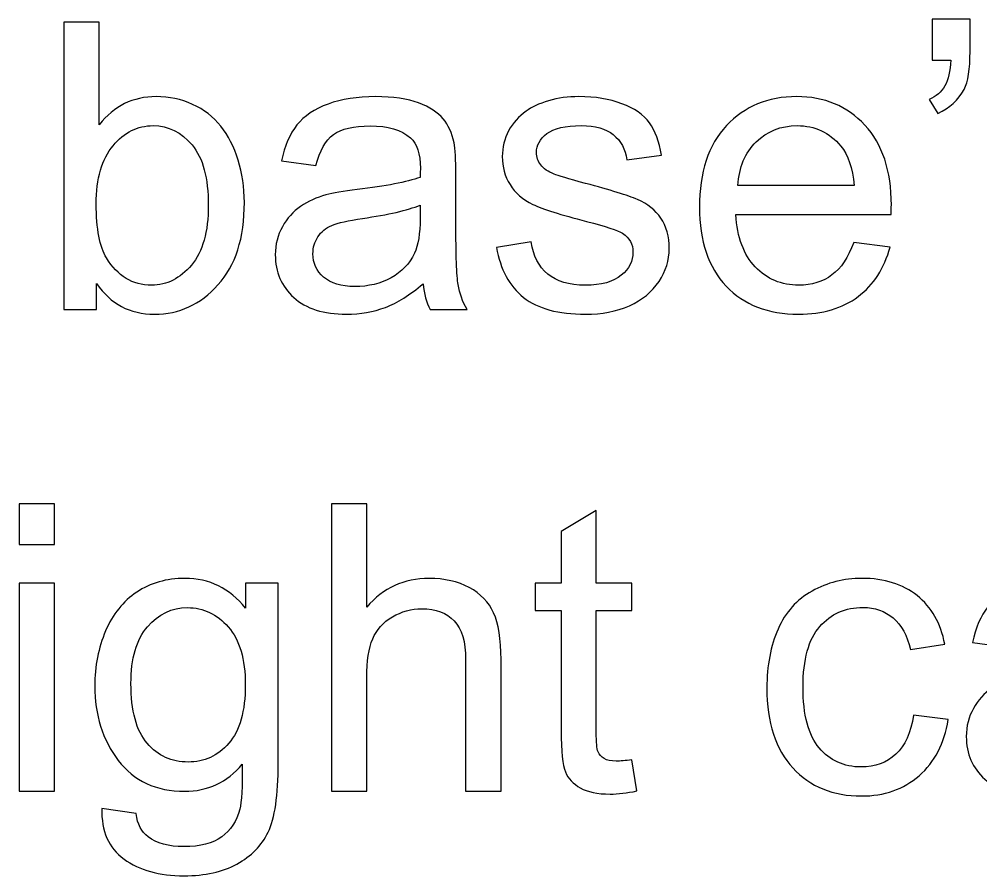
# Model space of a CAD drawing. Header units: centimetres. Extents: x -233 to -82, y 123 to 153.
# Drawn here: x -169.671 to -168.826, y 137.547 to 138.3 of the extents above; entities that cross this region are included whole.
import ezdxf

# ---------------------------------------------------------------- set-up
doc = ezdxf.new("R2010")
doc.units = ezdxf.units.CM
doc.header["$MEASUREMENT"] = 0
doc.layers.add('layer 1', color=7, linetype='Continuous')

msp = doc.modelspace()

# ---------------------------------------------------------------- linework, layer by layer
at = {"layer": 'layer 1'}
for points, knots in [([(-169.603, 138.04464), (-169.603, 138.04464), (-169.6317, 138.04464), (-169.6317, 138.04464), (-169.6317, 138.04464), (-169.6317, 138.04464), (-169.6317, 138.29714), (-169.6317, 138.29714), (-169.6317, 138.29714), (-169.6317, 138.29714), (-169.6007, 138.29714), (-169.6007, 138.29714), (-169.6007, 138.29714), (-169.6007, 138.29714), (-169.6007, 138.20704), (-169.6007, 138.20704), (-169.6007, 138.20704), (-169.5876, 138.22354), (-169.5709, 138.23174), (-169.5506, 138.23174), (-169.5506, 138.23174), (-169.5393, 138.23174), (-169.5287, 138.22944), (-169.5186, 138.22494), (-169.5186, 138.22494), (-169.5086, 138.22044), (-169.5003, 138.21404), (-169.4938, 138.20584), (-169.4938, 138.20584), (-169.4873, 138.19754), (-169.4823, 138.18764), (-169.4786, 138.17604), (-169.4786, 138.17604), (-169.4749, 138.16444), (-169.4731, 138.15204), (-169.4731, 138.13884), (-169.4731, 138.13884), (-169.4731, 138.10754), (-169.4808, 138.08334), (-169.4963, 138.06624), (-169.4963, 138.06624), (-169.5118, 138.04914), (-169.5304, 138.04054), (-169.5521, 138.04054), (-169.5521, 138.04054), (-169.5737, 138.04054), (-169.5907, 138.04954), (-169.603, 138.06754), (-169.603, 138.06754), (-169.603, 138.06754), (-169.603, 138.04464), (-169.603, 138.04464)], [0, 0, 0, 0, 0.071429, 0.071429, 0.071429, 0.071429, 0.142857, 0.142857, 0.142857, 0.142857, 0.214286, 0.214286, 0.214286, 0.214286, 0.285714, 0.285714, 0.285714, 0.285714, 0.357143, 0.357143, 0.357143, 0.357143, 0.428571, 0.428571, 0.428571, 0.428571, 0.5, 0.5, 0.5, 0.5, 0.571429, 0.571429, 0.571429, 0.571429, 0.642857, 0.642857, 0.642857, 0.642857, 0.714286, 0.714286, 0.714286, 0.714286, 0.785714, 0.785714, 0.785714, 0.785714, 0.857143, 0.857143, 0.857143, 0.857143, 1, 1, 1, 1]), ([(-168.8684, 138.26374), (-168.8684, 138.26374), (-168.8684, 138.29974), (-168.8684, 138.29974), (-168.8684, 138.29974), (-168.8684, 138.29974), (-168.8352, 138.29974), (-168.8352, 138.29974), (-168.8352, 138.29974), (-168.8352, 138.29974), (-168.8352, 138.27134), (-168.8352, 138.27134), (-168.8352, 138.27134), (-168.8352, 138.25594), (-168.837, 138.24484), (-168.8405, 138.23804), (-168.8405, 138.23804), (-168.8454, 138.22874), (-168.8531, 138.22174), (-168.8636, 138.21704), (-168.8636, 138.21704), (-168.8636, 138.21704), (-168.8712, 138.22934), (-168.8712, 138.22934), (-168.8712, 138.22934), (-168.865, 138.23184), (-168.8604, 138.23574), (-168.8573, 138.24124), (-168.8573, 138.24124), (-168.8543, 138.24674), (-168.8526, 138.25424), (-168.8522, 138.26374), (-168.8522, 138.26374), (-168.8522, 138.26374), (-168.8684, 138.26374), (-168.8684, 138.26374)], [0, 0, 0, 0, 0.1, 0.1, 0.1, 0.1, 0.2, 0.2, 0.2, 0.2, 0.3, 0.3, 0.3, 0.3, 0.4, 0.4, 0.4, 0.4, 0.5, 0.5, 0.5, 0.5, 0.6, 0.6, 0.6, 0.6, 0.7, 0.7, 0.7, 0.7, 0.8, 0.8, 0.8, 0.8, 1, 1, 1, 1]), ([(-169.316, 138.06724), (-169.3275, 138.05744), (-169.3385, 138.05054), (-169.3491, 138.04654), (-169.3491, 138.04654), (-169.3598, 138.04254), (-169.3712, 138.04054), (-169.3833, 138.04054), (-169.3833, 138.04054), (-169.4034, 138.04054), (-169.4189, 138.04544), (-169.4297, 138.05524), (-169.4297, 138.05524), (-169.4405, 138.06504), (-169.4459, 138.07754), (-169.4459, 138.09284), (-169.4459, 138.09284), (-169.4459, 138.10184), (-169.4438, 138.11004), (-169.4397, 138.11744), (-169.4397, 138.11744), (-169.4356, 138.12484), (-169.4303, 138.13074), (-169.4237, 138.13524), (-169.4237, 138.13524), (-169.4171, 138.13974), (-169.4097, 138.14314), (-169.4014, 138.14544), (-169.4014, 138.14544), (-169.3953, 138.14704), (-169.3862, 138.14854), (-169.3739, 138.15004), (-169.3739, 138.15004), (-169.3488, 138.15304), (-169.3304, 138.15664), (-169.3186, 138.16074), (-169.3186, 138.16074), (-169.3185, 138.16504), (-169.3184, 138.16774), (-169.3184, 138.16884), (-169.3184, 138.16884), (-169.3184, 138.18144), (-169.3213, 138.19034), (-169.3272, 138.19554), (-169.3272, 138.19554), (-169.3351, 138.20254), (-169.3469, 138.20604), (-169.3625, 138.20604), (-169.3625, 138.20604), (-169.3771, 138.20604), (-169.3879, 138.20354), (-169.3948, 138.19844), (-169.3948, 138.19844), (-169.4017, 138.19334), (-169.4069, 138.18424), (-169.4102, 138.17124), (-169.4102, 138.17124), (-169.4102, 138.17124), (-169.4405, 138.17534), (-169.4405, 138.17534), (-169.4405, 138.17534), (-169.4378, 138.18834), (-169.4332, 138.19884), (-169.4269, 138.20684), (-169.4269, 138.20684), (-169.4206, 138.21474), (-169.4114, 138.22094), (-169.3995, 138.22524), (-169.3995, 138.22524), (-169.3876, 138.22954), (-169.3737, 138.23174), (-169.358, 138.23174), (-169.358, 138.23174), (-169.3424, 138.23174), (-169.3297, 138.22994), (-169.3199, 138.22624), (-169.3199, 138.22624), (-169.3102, 138.22254), (-169.303, 138.21784), (-169.2984, 138.21234), (-169.2984, 138.21234), (-169.2938, 138.20674), (-169.2906, 138.19974), (-169.2888, 138.19124), (-169.2888, 138.19124), (-169.2877, 138.18594), (-169.2872, 138.17644), (-169.2872, 138.16264), (-169.2872, 138.16264), (-169.2872, 138.16264), (-169.2872, 138.12134), (-169.2872, 138.12134), (-169.2872, 138.12134), (-169.2872, 138.09244), (-169.2865, 138.07424), (-169.2852, 138.06664), (-169.2852, 138.06664), (-169.2839, 138.05894), (-169.2813, 138.05164), (-169.2774, 138.04464), (-169.2774, 138.04464), (-169.2774, 138.04464), (-169.3098, 138.04464), (-169.3098, 138.04464), (-169.3098, 138.04464), (-169.313, 138.05104), (-169.3151, 138.05854), (-169.316, 138.06724)], [0, 0, 0, 0, 0.035714, 0.035714, 0.035714, 0.035714, 0.071429, 0.071429, 0.071429, 0.071429, 0.107143, 0.107143, 0.107143, 0.107143, 0.142857, 0.142857, 0.142857, 0.142857, 0.178571, 0.178571, 0.178571, 0.178571, 0.214286, 0.214286, 0.214286, 0.214286, 0.25, 0.25, 0.25, 0.25, 0.285714, 0.285714, 0.285714, 0.285714, 0.321429, 0.321429, 0.321429, 0.321429, 0.357143, 0.357143, 0.357143, 0.357143, 0.392857, 0.392857, 0.392857, 0.392857, 0.428571, 0.428571, 0.428571, 0.428571, 0.464286, 0.464286, 0.464286, 0.464286, 0.5, 0.5, 0.5, 0.5, 0.535714, 0.535714, 0.535714, 0.535714, 0.571429, 0.571429, 0.571429, 0.571429, 0.607143, 0.607143, 0.607143, 0.607143, 0.642857, 0.642857, 0.642857, 0.642857, 0.678571, 0.678571, 0.678571, 0.678571, 0.714286, 0.714286, 0.714286, 0.714286, 0.75, 0.75, 0.75, 0.75, 0.785714, 0.785714, 0.785714, 0.785714, 0.821429, 0.821429, 0.821429, 0.821429, 0.857143, 0.857143, 0.857143, 0.857143, 0.892857, 0.892857, 0.892857, 0.892857, 0.928571, 0.928571, 0.928571, 0.928571, 1, 1, 1, 1]), ([(-169.2515, 138.09924), (-169.2515, 138.09924), (-169.2209, 138.10404), (-169.2209, 138.10404), (-169.2209, 138.10404), (-169.2192, 138.09174), (-169.2144, 138.08234), (-169.2065, 138.07584), (-169.2065, 138.07584), (-169.1986, 138.06934), (-169.1876, 138.06604), (-169.1735, 138.06604), (-169.1735, 138.06604), (-169.1593, 138.06604), (-169.1487, 138.06894), (-169.1418, 138.07474), (-169.1418, 138.07474), (-169.1349, 138.08054), (-169.1315, 138.08734), (-169.1315, 138.09514), (-169.1315, 138.09514), (-169.1315, 138.10214), (-169.1345, 138.10764), (-169.1406, 138.11164), (-169.1406, 138.11164), (-169.1449, 138.11434), (-169.1554, 138.11784), (-169.1723, 138.12214), (-169.1723, 138.12214), (-169.195, 138.12784), (-169.2108, 138.13284), (-169.2196, 138.13704), (-169.2196, 138.13704), (-169.2284, 138.14124), (-169.2351, 138.14704), (-169.2396, 138.15444), (-169.2396, 138.15444), (-169.2441, 138.16184), (-169.2464, 138.17004), (-169.2464, 138.17904), (-169.2464, 138.17904), (-169.2464, 138.18714), (-169.2445, 138.19474), (-169.2408, 138.20164), (-169.2408, 138.20164), (-169.2371, 138.20854), (-169.232, 138.21434), (-169.2255, 138.21894), (-169.2255, 138.21894), (-169.2207, 138.22254), (-169.2141, 138.22554), (-169.2058, 138.22804), (-169.2058, 138.22804), (-169.1975, 138.23054), (-169.1885, 138.23174), (-169.179, 138.23174), (-169.179, 138.23174), (-169.1647, 138.23174), (-169.1521, 138.22964), (-169.1412, 138.22554), (-169.1412, 138.22554), (-169.1303, 138.22144), (-169.1223, 138.21584), (-169.1171, 138.20874), (-169.1171, 138.20874), (-169.112, 138.20164), (-169.1084, 138.19224), (-169.1065, 138.18034), (-169.1065, 138.18034), (-169.1065, 138.18034), (-169.1368, 138.17624), (-169.1368, 138.17624), (-169.1368, 138.17624), (-169.1382, 138.18564), (-169.1422, 138.19304), (-169.1488, 138.19834), (-169.1488, 138.19834), (-169.1554, 138.20364), (-169.1647, 138.20624), (-169.1768, 138.20624), (-169.1768, 138.20624), (-169.191, 138.20624), (-169.2011, 138.20394), (-169.2072, 138.19924), (-169.2072, 138.19924), (-169.2133, 138.19454), (-169.2164, 138.18894), (-169.2164, 138.18264), (-169.2164, 138.18264), (-169.2164, 138.17854), (-169.2151, 138.17494), (-169.2126, 138.17174), (-169.2126, 138.17174), (-169.2101, 138.16844), (-169.2061, 138.16564), (-169.2007, 138.16354), (-169.2007, 138.16354), (-169.1976, 138.16234), (-169.1885, 138.15964), (-169.1733, 138.15554), (-169.1733, 138.15554), (-169.1514, 138.14964), (-169.1361, 138.14494), (-169.1274, 138.14124), (-169.1274, 138.14124), (-169.1187, 138.13754), (-169.1119, 138.13204), (-169.107, 138.12494), (-169.107, 138.12494), (-169.1021, 138.11784), (-169.0996, 138.10894), (-169.0996, 138.09834), (-169.0996, 138.09834), (-169.0996, 138.08804), (-169.1026, 138.07834), (-169.1086, 138.06924), (-169.1086, 138.06924), (-169.1147, 138.06014), (-169.1234, 138.05304), (-169.1347, 138.04804), (-169.1347, 138.04804), (-169.1461, 138.04304), (-169.159, 138.04054), (-169.1733, 138.04054), (-169.1733, 138.04054), (-169.1971, 138.04054), (-169.2152, 138.04544), (-169.2277, 138.05534), (-169.2277, 138.05534), (-169.2402, 138.06524), (-169.2481, 138.07984), (-169.2515, 138.09924)], [0, 0, 0, 0, 0.029412, 0.029412, 0.029412, 0.029412, 0.058824, 0.058824, 0.058824, 0.058824, 0.088235, 0.088235, 0.088235, 0.088235, 0.117647, 0.117647, 0.117647, 0.117647, 0.147059, 0.147059, 0.147059, 0.147059, 0.176471, 0.176471, 0.176471, 0.176471, 0.205882, 0.205882, 0.205882, 0.205882, 0.235294, 0.235294, 0.235294, 0.235294, 0.264706, 0.264706, 0.264706, 0.264706, 0.294118, 0.294118, 0.294118, 0.294118, 0.323529, 0.323529, 0.323529, 0.323529, 0.352941, 0.352941, 0.352941, 0.352941, 0.382353, 0.382353, 0.382353, 0.382353, 0.411765, 0.411765, 0.411765, 0.411765, 0.441176, 0.441176, 0.441176, 0.441176, 0.470588, 0.470588, 0.470588, 0.470588, 0.5, 0.5, 0.5, 0.5, 0.529412, 0.529412, 0.529412, 0.529412, 0.558824, 0.558824, 0.558824, 0.558824, 0.588235, 0.588235, 0.588235, 0.588235, 0.617647, 0.617647, 0.617647, 0.617647, 0.647059, 0.647059, 0.647059, 0.647059, 0.676471, 0.676471, 0.676471, 0.676471, 0.705882, 0.705882, 0.705882, 0.705882, 0.735294, 0.735294, 0.735294, 0.735294, 0.764706, 0.764706, 0.764706, 0.764706, 0.794118, 0.794118, 0.794118, 0.794118, 0.823529, 0.823529, 0.823529, 0.823529, 0.852941, 0.852941, 0.852941, 0.852941, 0.882353, 0.882353, 0.882353, 0.882353, 0.911765, 0.911765, 0.911765, 0.911765, 0.941176, 0.941176, 0.941176, 0.941176, 1, 1, 1, 1]), ([(-168.9375, 138.10354), (-168.9375, 138.10354), (-168.9055, 138.09954), (-168.9055, 138.09954), (-168.9055, 138.09954), (-168.9106, 138.08084), (-168.9199, 138.06634), (-168.9336, 138.05604), (-168.9336, 138.05604), (-168.9473, 138.04574), (-168.9647, 138.04054), (-168.9859, 138.04054), (-168.9859, 138.04054), (-169.0127, 138.04054), (-169.0339, 138.04874), (-169.0496, 138.06524), (-169.0496, 138.06524), (-169.0653, 138.08174), (-169.0731, 138.10484), (-169.0731, 138.13454), (-169.0731, 138.13454), (-169.0731, 138.16534), (-169.0652, 138.18924), (-169.0493, 138.20624), (-169.0493, 138.20624), (-169.0334, 138.22324), (-169.0129, 138.23174), (-168.9876, 138.23174), (-168.9876, 138.23174), (-168.9632, 138.23174), (-168.9432, 138.22344), (-168.9277, 138.20674), (-168.9277, 138.20674), (-168.9122, 138.19004), (-168.9044, 138.16664), (-168.9044, 138.13644), (-168.9044, 138.13644), (-168.9044, 138.13464), (-168.9045, 138.13184), (-168.9046, 138.12814), (-168.9046, 138.12814), (-168.9046, 138.12814), (-169.041, 138.12814), (-169.041, 138.12814), (-169.041, 138.12814), (-169.0399, 138.10804), (-169.0342, 138.09274), (-169.024, 138.08204), (-169.024, 138.08204), (-169.0138, 138.07134), (-169.001, 138.06604), (-168.9857, 138.06604), (-168.9857, 138.06604), (-168.9744, 138.06604), (-168.9647, 138.06904), (-168.9566, 138.07504), (-168.9566, 138.07504), (-168.9486, 138.08094), (-168.9422, 138.09044), (-168.9375, 138.10354)], [0, 0, 0, 0, 0.0625, 0.0625, 0.0625, 0.0625, 0.125, 0.125, 0.125, 0.125, 0.1875, 0.1875, 0.1875, 0.1875, 0.25, 0.25, 0.25, 0.25, 0.3125, 0.3125, 0.3125, 0.3125, 0.375, 0.375, 0.375, 0.375, 0.4375, 0.4375, 0.4375, 0.4375, 0.5, 0.5, 0.5, 0.5, 0.5625, 0.5625, 0.5625, 0.5625, 0.625, 0.625, 0.625, 0.625, 0.6875, 0.6875, 0.6875, 0.6875, 0.75, 0.75, 0.75, 0.75, 0.8125, 0.8125, 0.8125, 0.8125, 0.875, 0.875, 0.875, 0.875, 1, 1, 1, 1]), ([(-169.6033, 138.13744), (-169.6033, 138.11554), (-169.6003, 138.09964), (-169.5943, 138.08994), (-169.5943, 138.08994), (-169.5846, 138.07404), (-169.5714, 138.06604), (-169.5547, 138.06604), (-169.5547, 138.06604), (-169.5412, 138.06604), (-169.5295, 138.07194), (-169.5196, 138.08374), (-169.5196, 138.08374), (-169.5097, 138.09544), (-169.5048, 138.11294), (-169.5048, 138.13624), (-169.5048, 138.13624), (-169.5048, 138.16014), (-169.5095, 138.17784), (-169.519, 138.18924), (-169.519, 138.18924), (-169.5285, 138.20054), (-169.5399, 138.20624), (-169.5533, 138.20624), (-169.5533, 138.20624), (-169.5669, 138.20624), (-169.5786, 138.20034), (-169.5885, 138.18864), (-169.5885, 138.18864), (-169.5984, 138.17684), (-169.6033, 138.15974), (-169.6033, 138.13744)], [0, 0, 0, 0, 0.111111, 0.111111, 0.111111, 0.111111, 0.222222, 0.222222, 0.222222, 0.222222, 0.333333, 0.333333, 0.333333, 0.333333, 0.444444, 0.444444, 0.444444, 0.444444, 0.555556, 0.555556, 0.555556, 0.555556, 0.666667, 0.666667, 0.666667, 0.666667, 0.777778, 0.777778, 0.777778, 0.777778, 1, 1, 1, 1]), ([(-169.0393, 138.15364), (-169.0393, 138.15364), (-168.9372, 138.15364), (-168.9372, 138.15364), (-168.9372, 138.15364), (-168.9385, 138.16904), (-168.9424, 138.18064), (-168.9489, 138.18834), (-168.9489, 138.18834), (-168.9588, 138.20024), (-168.9716, 138.20624), (-168.9873, 138.20624), (-168.9873, 138.20624), (-169.0016, 138.20624), (-169.0135, 138.20144), (-169.0232, 138.19194), (-169.0232, 138.19194), (-169.0329, 138.18244), (-169.0383, 138.16964), (-169.0393, 138.15364)], [0, 0, 0, 0, 0.166667, 0.166667, 0.166667, 0.166667, 0.333333, 0.333333, 0.333333, 0.333333, 0.5, 0.5, 0.5, 0.5, 0.666667, 0.666667, 0.666667, 0.666667, 1, 1, 1, 1]), ([(-169.3186, 138.13644), (-169.3298, 138.13184), (-169.3467, 138.12794), (-169.3692, 138.12474), (-169.3692, 138.12474), (-169.3819, 138.12284), (-169.3909, 138.12084), (-169.3962, 138.11854), (-169.3962, 138.11854), (-169.4015, 138.11624), (-169.4056, 138.11294), (-169.4085, 138.10854), (-169.4085, 138.10854), (-169.4114, 138.10404), (-169.4128, 138.09914), (-169.4128, 138.09374), (-169.4128, 138.09374), (-169.4128, 138.08544), (-169.4097, 138.07864), (-169.4034, 138.07314), (-169.4034, 138.07314), (-169.3971, 138.06764), (-169.388, 138.06484), (-169.3759, 138.06484), (-169.3759, 138.06484), (-169.364, 138.06484), (-169.3533, 138.06744), (-169.344, 138.07264), (-169.344, 138.07264), (-169.3347, 138.07784), (-169.3279, 138.08494), (-169.3236, 138.09404), (-169.3236, 138.09404), (-169.3203, 138.10104), (-169.3186, 138.11134), (-169.3186, 138.12504), (-169.3186, 138.12504), (-169.3186, 138.12504), (-169.3186, 138.13644), (-169.3186, 138.13644)], [0, 0, 0, 0, 0.090909, 0.090909, 0.090909, 0.090909, 0.181818, 0.181818, 0.181818, 0.181818, 0.272727, 0.272727, 0.272727, 0.272727, 0.363636, 0.363636, 0.363636, 0.363636, 0.454545, 0.454545, 0.454545, 0.454545, 0.545455, 0.545455, 0.545455, 0.545455, 0.636364, 0.636364, 0.636364, 0.636364, 0.727273, 0.727273, 0.727273, 0.727273, 0.818182, 0.818182, 0.818182, 0.818182, 1, 1, 1, 1]), ([(-169.671, 137.83821), (-169.671, 137.83821), (-169.671, 137.87381), (-169.671, 137.87381), (-169.671, 137.87381), (-169.671, 137.87381), (-169.64, 137.87381), (-169.64, 137.87381), (-169.64, 137.87381), (-169.64, 137.87381), (-169.64, 137.83821), (-169.64, 137.83821), (-169.64, 137.83821), (-169.64, 137.83821), (-169.671, 137.83821), (-169.671, 137.83821)], [0, 0, 0, 0, 0.2, 0.2, 0.2, 0.2, 0.4, 0.4, 0.4, 0.4, 0.6, 0.6, 0.6, 0.6, 1, 1, 1, 1]), ([(-169.3965, 137.62131), (-169.3965, 137.62131), (-169.3965, 137.87381), (-169.3965, 137.87381), (-169.3965, 137.87381), (-169.3965, 137.87381), (-169.3655, 137.87381), (-169.3655, 137.87381), (-169.3655, 137.87381), (-169.3655, 137.87381), (-169.3655, 137.78321), (-169.3655, 137.78321), (-169.3655, 137.78321), (-169.351, 137.80001), (-169.3328, 137.80841), (-169.3108, 137.80841), (-169.3108, 137.80841), (-169.2972, 137.80841), (-169.2854, 137.80571), (-169.2754, 137.80041), (-169.2754, 137.80041), (-169.2655, 137.79501), (-169.2583, 137.78761), (-169.254, 137.77821), (-169.254, 137.77821), (-169.2497, 137.76881), (-169.2475, 137.75511), (-169.2475, 137.73721), (-169.2475, 137.73721), (-169.2475, 137.73721), (-169.2475, 137.62131), (-169.2475, 137.62131), (-169.2475, 137.62131), (-169.2475, 137.62131), (-169.2786, 137.62131), (-169.2786, 137.62131), (-169.2786, 137.62131), (-169.2786, 137.62131), (-169.2786, 137.73721), (-169.2786, 137.73721), (-169.2786, 137.73721), (-169.2786, 137.75271), (-169.2819, 137.76401), (-169.2886, 137.77111), (-169.2886, 137.77111), (-169.2953, 137.77821), (-169.3048, 137.78171), (-169.3171, 137.78171), (-169.3171, 137.78171), (-169.3263, 137.78171), (-169.3349, 137.77931), (-169.343, 137.77461), (-169.343, 137.77461), (-169.3511, 137.76981), (-169.3569, 137.76331), (-169.3603, 137.75521), (-169.3603, 137.75521), (-169.3638, 137.74701), (-169.3655, 137.73571), (-169.3655, 137.72141), (-169.3655, 137.72141), (-169.3655, 137.72141), (-169.3655, 137.62131), (-169.3655, 137.62131), (-169.3655, 137.62131), (-169.3655, 137.62131), (-169.3965, 137.62131), (-169.3965, 137.62131)], [0, 0, 0, 0, 0.055556, 0.055556, 0.055556, 0.055556, 0.111111, 0.111111, 0.111111, 0.111111, 0.166667, 0.166667, 0.166667, 0.166667, 0.222222, 0.222222, 0.222222, 0.222222, 0.277778, 0.277778, 0.277778, 0.277778, 0.333333, 0.333333, 0.333333, 0.333333, 0.388889, 0.388889, 0.388889, 0.388889, 0.444444, 0.444444, 0.444444, 0.444444, 0.5, 0.5, 0.5, 0.5, 0.555556, 0.555556, 0.555556, 0.555556, 0.611111, 0.611111, 0.611111, 0.611111, 0.666667, 0.666667, 0.666667, 0.666667, 0.722222, 0.722222, 0.722222, 0.722222, 0.777778, 0.777778, 0.777778, 0.777778, 0.833333, 0.833333, 0.833333, 0.833333, 0.888889, 0.888889, 0.888889, 0.888889, 1, 1, 1, 1]), ([(-169.1326, 137.64901), (-169.1326, 137.64901), (-169.1282, 137.62161), (-169.1282, 137.62161), (-169.1282, 137.62161), (-169.1369, 137.61981), (-169.1447, 137.61891), (-169.1516, 137.61891), (-169.1516, 137.61891), (-169.1629, 137.61891), (-169.1716, 137.62071), (-169.1778, 137.62431), (-169.1778, 137.62431), (-169.184, 137.62781), (-169.1884, 137.63251), (-169.1909, 137.63831), (-169.1909, 137.63831), (-169.1934, 137.64411), (-169.1947, 137.65631), (-169.1947, 137.67491), (-169.1947, 137.67491), (-169.1947, 137.67491), (-169.1947, 137.78011), (-169.1947, 137.78011), (-169.1947, 137.78011), (-169.1947, 137.78011), (-169.2174, 137.78011), (-169.2174, 137.78011), (-169.2174, 137.78011), (-169.2174, 137.78011), (-169.2174, 137.80421), (-169.2174, 137.80421), (-169.2174, 137.80421), (-169.2174, 137.80421), (-169.1947, 137.80421), (-169.1947, 137.80421), (-169.1947, 137.80421), (-169.1947, 137.80421), (-169.1947, 137.84951), (-169.1947, 137.84951), (-169.1947, 137.84951), (-169.1947, 137.84951), (-169.1638, 137.86811), (-169.1638, 137.86811), (-169.1638, 137.86811), (-169.1638, 137.86811), (-169.1638, 137.80421), (-169.1638, 137.80421), (-169.1638, 137.80421), (-169.1638, 137.80421), (-169.1326, 137.80421), (-169.1326, 137.80421), (-169.1326, 137.80421), (-169.1326, 137.80421), (-169.1326, 137.78011), (-169.1326, 137.78011), (-169.1326, 137.78011), (-169.1326, 137.78011), (-169.1638, 137.78011), (-169.1638, 137.78011), (-169.1638, 137.78011), (-169.1638, 137.78011), (-169.1638, 137.67311), (-169.1638, 137.67311), (-169.1638, 137.67311), (-169.1638, 137.66431), (-169.1633, 137.65861), (-169.1622, 137.65611), (-169.1622, 137.65611), (-169.1611, 137.65361), (-169.1593, 137.65161), (-169.1568, 137.65011), (-169.1568, 137.65011), (-169.1543, 137.64861), (-169.1508, 137.64781), (-169.1463, 137.64781), (-169.1463, 137.64781), (-169.1428, 137.64781), (-169.1383, 137.64821), (-169.1326, 137.64901)], [0, 0, 0, 0, 0.047619, 0.047619, 0.047619, 0.047619, 0.095238, 0.095238, 0.095238, 0.095238, 0.142857, 0.142857, 0.142857, 0.142857, 0.190476, 0.190476, 0.190476, 0.190476, 0.238095, 0.238095, 0.238095, 0.238095, 0.285714, 0.285714, 0.285714, 0.285714, 0.333333, 0.333333, 0.333333, 0.333333, 0.380952, 0.380952, 0.380952, 0.380952, 0.428571, 0.428571, 0.428571, 0.428571, 0.47619, 0.47619, 0.47619, 0.47619, 0.52381, 0.52381, 0.52381, 0.52381, 0.571429, 0.571429, 0.571429, 0.571429, 0.619048, 0.619048, 0.619048, 0.619048, 0.666667, 0.666667, 0.666667, 0.666667, 0.714286, 0.714286, 0.714286, 0.714286, 0.761905, 0.761905, 0.761905, 0.761905, 0.809524, 0.809524, 0.809524, 0.809524, 0.857143, 0.857143, 0.857143, 0.857143, 0.904762, 0.904762, 0.904762, 0.904762, 1, 1, 1, 1]), ([(-169.671, 137.62131), (-169.671, 137.62131), (-169.671, 137.80421), (-169.671, 137.80421), (-169.671, 137.80421), (-169.671, 137.80421), (-169.64, 137.80421), (-169.64, 137.80421), (-169.64, 137.80421), (-169.64, 137.80421), (-169.64, 137.62131), (-169.64, 137.62131), (-169.64, 137.62131), (-169.64, 137.62131), (-169.671, 137.62131), (-169.671, 137.62131)], [0, 0, 0, 0, 0.2, 0.2, 0.2, 0.2, 0.4, 0.4, 0.4, 0.4, 0.6, 0.6, 0.6, 0.6, 1, 1, 1, 1]), ([(-169.5984, 137.60611), (-169.5984, 137.60611), (-169.5683, 137.60171), (-169.5683, 137.60171), (-169.5683, 137.60171), (-169.567, 137.59241), (-169.5635, 137.58561), (-169.5578, 137.58131), (-169.5578, 137.58131), (-169.5501, 137.57561), (-169.5396, 137.57271), (-169.5263, 137.57271), (-169.5263, 137.57271), (-169.5119, 137.57271), (-169.5008, 137.57561), (-169.493, 137.58131), (-169.493, 137.58131), (-169.4852, 137.58701), (-169.4799, 137.59511), (-169.4772, 137.60551), (-169.4772, 137.60551), (-169.4756, 137.61181), (-169.4748, 137.62501), (-169.4749, 137.64521), (-169.4749, 137.64521), (-169.4884, 137.62931), (-169.5053, 137.62131), (-169.5256, 137.62131), (-169.5256, 137.62131), (-169.5507, 137.62131), (-169.5702, 137.63041), (-169.5839, 137.64851), (-169.5839, 137.64851), (-169.5977, 137.66661), (-169.6046, 137.68841), (-169.6046, 137.71381), (-169.6046, 137.71381), (-169.6046, 137.73131), (-169.6014, 137.74741), (-169.5951, 137.76221), (-169.5951, 137.76221), (-169.5888, 137.77691), (-169.5797, 137.78831), (-169.5677, 137.79641), (-169.5677, 137.79641), (-169.5557, 137.80441), (-169.5416, 137.80841), (-169.5254, 137.80841), (-169.5254, 137.80841), (-169.5038, 137.80841), (-169.486, 137.79971), (-169.472, 137.78221), (-169.472, 137.78221), (-169.472, 137.78221), (-169.472, 137.80421), (-169.472, 137.80421), (-169.472, 137.80421), (-169.472, 137.80421), (-169.4434, 137.80421), (-169.4434, 137.80421), (-169.4434, 137.80421), (-169.4434, 137.80421), (-169.4434, 137.64611), (-169.4434, 137.64611), (-169.4434, 137.64611), (-169.4434, 137.61761), (-169.4463, 137.59741), (-169.4521, 137.58551), (-169.4521, 137.58551), (-169.4579, 137.57361), (-169.4671, 137.56431), (-169.4796, 137.55741), (-169.4796, 137.55741), (-169.4922, 137.55051), (-169.5077, 137.54711), (-169.5261, 137.54711), (-169.5261, 137.54711), (-169.5479, 137.54711), (-169.5655, 137.55201), (-169.5789, 137.56181), (-169.5789, 137.56181), (-169.5924, 137.57161), (-169.5989, 137.58641), (-169.5984, 137.60611)], [0, 0, 0, 0, 0.045455, 0.045455, 0.045455, 0.045455, 0.090909, 0.090909, 0.090909, 0.090909, 0.136364, 0.136364, 0.136364, 0.136364, 0.181818, 0.181818, 0.181818, 0.181818, 0.227273, 0.227273, 0.227273, 0.227273, 0.272727, 0.272727, 0.272727, 0.272727, 0.318182, 0.318182, 0.318182, 0.318182, 0.363636, 0.363636, 0.363636, 0.363636, 0.409091, 0.409091, 0.409091, 0.409091, 0.454545, 0.454545, 0.454545, 0.454545, 0.5, 0.5, 0.5, 0.5, 0.545455, 0.545455, 0.545455, 0.545455, 0.590909, 0.590909, 0.590909, 0.590909, 0.636364, 0.636364, 0.636364, 0.636364, 0.681818, 0.681818, 0.681818, 0.681818, 0.727273, 0.727273, 0.727273, 0.727273, 0.772727, 0.772727, 0.772727, 0.772727, 0.818182, 0.818182, 0.818182, 0.818182, 0.863636, 0.863636, 0.863636, 0.863636, 0.909091, 0.909091, 0.909091, 0.909091, 1, 1, 1, 1]), ([(-168.885, 137.68831), (-168.885, 137.68831), (-168.8545, 137.68431), (-168.8545, 137.68431), (-168.8545, 137.68431), (-168.8578, 137.66331), (-168.8663, 137.64691), (-168.88, 137.63501), (-168.88, 137.63501), (-168.8937, 137.62311), (-168.9106, 137.61721), (-168.9306, 137.61721), (-168.9306, 137.61721), (-168.9557, 137.61721), (-168.9758, 137.62541), (-168.991, 137.64181), (-168.991, 137.64181), (-169.0062, 137.65811), (-169.0138, 137.68161), (-169.0138, 137.71211), (-169.0138, 137.71211), (-169.0138, 137.73181), (-169.0105, 137.74911), (-169.004, 137.76391), (-169.004, 137.76391), (-168.9975, 137.77871), (-168.9875, 137.78981), (-168.9741, 137.79731), (-168.9741, 137.79731), (-168.9607, 137.80471), (-168.9461, 137.80841), (-168.9304, 137.80841), (-168.9304, 137.80841), (-168.9105, 137.80841), (-168.8943, 137.80341), (-168.8817, 137.79331), (-168.8817, 137.79331), (-168.8691, 137.78321), (-168.861, 137.76901), (-168.8574, 137.75051), (-168.8574, 137.75051), (-168.8574, 137.75051), (-168.8876, 137.74581), (-168.8876, 137.74581), (-168.8876, 137.74581), (-168.8905, 137.75811), (-168.8955, 137.76741), (-168.9028, 137.77361), (-168.9028, 137.77361), (-168.9101, 137.77981), (-168.9189, 137.78291), (-168.9292, 137.78291), (-168.9292, 137.78291), (-168.9449, 137.78291), (-168.9576, 137.77731), (-168.9673, 137.76611), (-168.9673, 137.76611), (-168.9771, 137.75491), (-168.982, 137.73721), (-168.982, 137.71291), (-168.982, 137.71291), (-168.982, 137.68841), (-168.9773, 137.67051), (-168.9678, 137.65941), (-168.9678, 137.65941), (-168.9584, 137.64831), (-168.9461, 137.64271), (-168.931, 137.64271), (-168.931, 137.64271), (-168.9188, 137.64271), (-168.9086, 137.64641), (-168.9004, 137.65391), (-168.9004, 137.65391), (-168.8923, 137.66141), (-168.8871, 137.67281), (-168.885, 137.68831)], [0, 0, 0, 0, 0.05, 0.05, 0.05, 0.05, 0.1, 0.1, 0.1, 0.1, 0.15, 0.15, 0.15, 0.15, 0.2, 0.2, 0.2, 0.2, 0.25, 0.25, 0.25, 0.25, 0.3, 0.3, 0.3, 0.3, 0.35, 0.35, 0.35, 0.35, 0.4, 0.4, 0.4, 0.4, 0.45, 0.45, 0.45, 0.45, 0.5, 0.5, 0.5, 0.5, 0.55, 0.55, 0.55, 0.55, 0.6, 0.6, 0.6, 0.6, 0.65, 0.65, 0.65, 0.65, 0.7, 0.7, 0.7, 0.7, 0.75, 0.75, 0.75, 0.75, 0.8, 0.8, 0.8, 0.8, 0.85, 0.85, 0.85, 0.85, 0.9, 0.9, 0.9, 0.9, 1, 1, 1, 1]), ([(-168.7086, 137.64391), (-168.7201, 137.63411), (-168.7311, 137.62721), (-168.7417, 137.62321), (-168.7417, 137.62321), (-168.7524, 137.61921), (-168.7638, 137.61721), (-168.7759, 137.61721), (-168.7759, 137.61721), (-168.796, 137.61721), (-168.8115, 137.62211), (-168.8223, 137.63191), (-168.8223, 137.63191), (-168.8331, 137.64171), (-168.8385, 137.65421), (-168.8385, 137.66951), (-168.8385, 137.66951), (-168.8385, 137.67851), (-168.8364, 137.68671), (-168.8323, 137.69411), (-168.8323, 137.69411), (-168.8282, 137.70151), (-168.8229, 137.70741), (-168.8163, 137.71191), (-168.8163, 137.71191), (-168.8097, 137.71641), (-168.8023, 137.71981), (-168.794, 137.72211), (-168.794, 137.72211), (-168.7879, 137.72371), (-168.7788, 137.72521), (-168.7665, 137.72671), (-168.7665, 137.72671), (-168.7414, 137.72971), (-168.723, 137.73331), (-168.7112, 137.73741), (-168.7112, 137.73741), (-168.7111, 137.74171), (-168.711, 137.74441), (-168.711, 137.74551), (-168.711, 137.74551), (-168.711, 137.75811), (-168.7139, 137.76701), (-168.7198, 137.77221), (-168.7198, 137.77221), (-168.7277, 137.77921), (-168.7395, 137.78271), (-168.7551, 137.78271), (-168.7551, 137.78271), (-168.7697, 137.78271), (-168.7805, 137.78021), (-168.7874, 137.77511), (-168.7874, 137.77511), (-168.7943, 137.77001), (-168.7995, 137.76091), (-168.8028, 137.74791), (-168.8028, 137.74791), (-168.8028, 137.74791), (-168.8331, 137.75201), (-168.8331, 137.75201), (-168.8331, 137.75201), (-168.8304, 137.76501), (-168.8258, 137.77551), (-168.8195, 137.78351), (-168.8195, 137.78351), (-168.8132, 137.79141), (-168.804, 137.79761), (-168.7921, 137.80191), (-168.7921, 137.80191), (-168.7802, 137.80621), (-168.7663, 137.80841), (-168.7506, 137.80841), (-168.7506, 137.80841), (-168.735, 137.80841), (-168.7223, 137.80661), (-168.7125, 137.80291), (-168.7125, 137.80291), (-168.7028, 137.79921), (-168.6956, 137.79451), (-168.691, 137.78901), (-168.691, 137.78901), (-168.6864, 137.78341), (-168.6832, 137.77641), (-168.6814, 137.76791), (-168.6814, 137.76791), (-168.6803, 137.76261), (-168.6798, 137.75311), (-168.6798, 137.73931), (-168.6798, 137.73931), (-168.6798, 137.73931), (-168.6798, 137.69801), (-168.6798, 137.69801), (-168.6798, 137.69801), (-168.6798, 137.66911), (-168.6791, 137.65091), (-168.6778, 137.64331), (-168.6778, 137.64331), (-168.6765, 137.63561), (-168.6739, 137.62831), (-168.67, 137.62131), (-168.67, 137.62131), (-168.67, 137.62131), (-168.7024, 137.62131), (-168.7024, 137.62131), (-168.7024, 137.62131), (-168.7056, 137.62771), (-168.7077, 137.63521), (-168.7086, 137.64391)], [0, 0, 0, 0, 0.035714, 0.035714, 0.035714, 0.035714, 0.071429, 0.071429, 0.071429, 0.071429, 0.107143, 0.107143, 0.107143, 0.107143, 0.142857, 0.142857, 0.142857, 0.142857, 0.178571, 0.178571, 0.178571, 0.178571, 0.214286, 0.214286, 0.214286, 0.214286, 0.25, 0.25, 0.25, 0.25, 0.285714, 0.285714, 0.285714, 0.285714, 0.321429, 0.321429, 0.321429, 0.321429, 0.357143, 0.357143, 0.357143, 0.357143, 0.392857, 0.392857, 0.392857, 0.392857, 0.428571, 0.428571, 0.428571, 0.428571, 0.464286, 0.464286, 0.464286, 0.464286, 0.5, 0.5, 0.5, 0.5, 0.535714, 0.535714, 0.535714, 0.535714, 0.571429, 0.571429, 0.571429, 0.571429, 0.607143, 0.607143, 0.607143, 0.607143, 0.642857, 0.642857, 0.642857, 0.642857, 0.678571, 0.678571, 0.678571, 0.678571, 0.714286, 0.714286, 0.714286, 0.714286, 0.75, 0.75, 0.75, 0.75, 0.785714, 0.785714, 0.785714, 0.785714, 0.821429, 0.821429, 0.821429, 0.821429, 0.857143, 0.857143, 0.857143, 0.857143, 0.892857, 0.892857, 0.892857, 0.892857, 0.928571, 0.928571, 0.928571, 0.928571, 1, 1, 1, 1]), ([(-169.5728, 137.71601), (-169.5728, 137.69201), (-169.568, 137.67451), (-169.5585, 137.66351), (-169.5585, 137.66351), (-169.549, 137.65251), (-169.537, 137.64701), (-169.5226, 137.64701), (-169.5226, 137.64701), (-169.5084, 137.64701), (-169.4965, 137.65251), (-169.4868, 137.66351), (-169.4868, 137.66351), (-169.4771, 137.67441), (-169.4723, 137.69161), (-169.4723, 137.71501), (-169.4723, 137.71501), (-169.4723, 137.73741), (-169.4773, 137.75431), (-169.4872, 137.76571), (-169.4872, 137.76571), (-169.4971, 137.77701), (-169.5091, 137.78271), (-169.5232, 137.78271), (-169.5232, 137.78271), (-169.5369, 137.78271), (-169.5486, 137.77711), (-169.5583, 137.76591), (-169.5583, 137.76591), (-169.568, 137.75471), (-169.5728, 137.73811), (-169.5728, 137.71601)], [0, 0, 0, 0, 0.111111, 0.111111, 0.111111, 0.111111, 0.222222, 0.222222, 0.222222, 0.222222, 0.333333, 0.333333, 0.333333, 0.333333, 0.444444, 0.444444, 0.444444, 0.444444, 0.555556, 0.555556, 0.555556, 0.555556, 0.666667, 0.666667, 0.666667, 0.666667, 0.777778, 0.777778, 0.777778, 0.777778, 1, 1, 1, 1])]:
    msp.add_open_spline(points, degree=3, knots=knots, dxfattribs=at)

doc.saveas('drawing.dxf')
